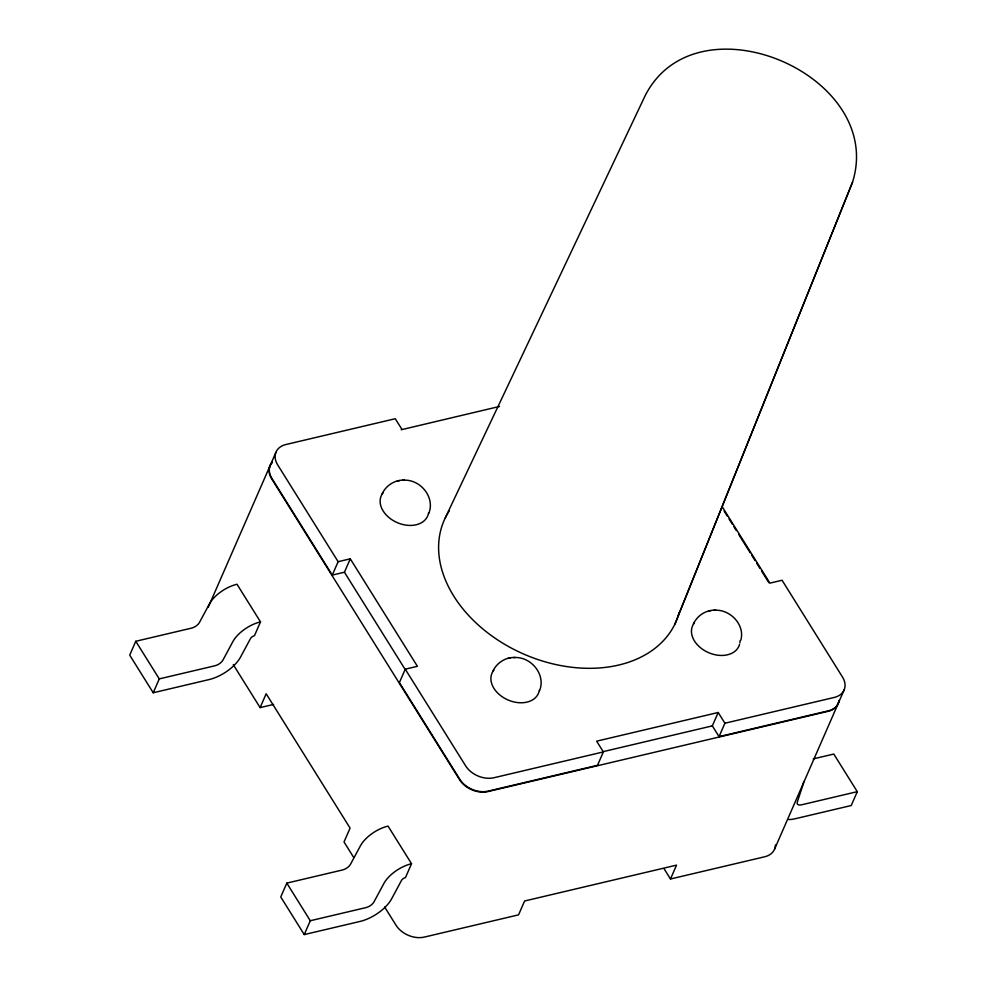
<?xml version="1.0" encoding="UTF-8"?>
<svg xmlns="http://www.w3.org/2000/svg" width="987" height="987" viewBox="0 0 987 987"><rect width="100%" height="100%" fill="white"/><g stroke="black" fill="none" stroke-linecap="round" stroke-linejoin="round"><path stroke-width="1.48" d="M740.842 640.205C745.271 624.524 729.603 608.695 713.996 610.299M428.79 513.413C435.514 496.992 419.734 478.473 402.684 480.274M539.544 690.752C546.267 674.343 530.488 655.824 513.437 657.626M674.911 624.08L852.521 182.213C886.203 75.024 696.847 -5.774 645.19 95.616L445.273 517.879M678.427 615.259L852.521 182.213M135.774 641.279L129.716 655.134L153.219 692.763L208.985 679.599A28.919 13.929 -32 0 0 240.569 657.021L250.501 638.552A3.615 1.74 -32 0 1 254.449 635.727L260.494 621.872L237.003 584.255A25.304 12.189 -32 0 0 209.367 604.007L199.448 622.476A7.23 3.479 -32 0 1 191.552 628.127L135.774 641.279L159.265 678.896L153.219 692.763M208.171 607.412L269.883 466.16M270.08 465.691L275.941 452.305M233.29 664.658L260.112 707.617L266.169 693.75L350.077 828.105L344.019 841.96L353.778 857.58M272.264 462.237A21.689 15.545 23.6 0 0 271.857 478.35L332.274 575.088L338.122 561.689L350.286 558.827L417.402 666.311L405.25 669.174L399.402 682.572L459.806 779.311A21.689 15.545 23.6 0 0 488.109 791.13L597.505 765.307L603.365 751.921L596.641 741.175L718.203 712.491L724.914 723.237L719.054 736.635L712.343 725.877L718.203 712.491M332.274 575.088L344.426 572.226L350.286 558.827M286.81 883.118L280.752 896.973L304.243 934.59L360.021 921.439A28.919 13.929 -32 0 0 391.605 898.849L401.524 880.392A3.615 1.74 -32 0 1 405.472 877.566L411.53 863.711L388.039 826.094A25.304 12.189 -32 0 0 360.403 845.847L350.471 864.316A7.23 3.479 -32 0 1 342.575 869.954L286.81 883.118L310.3 920.735L304.243 934.59M664.029 868.671L670.481 878.998L676.539 865.143L524.603 900.995L518.545 914.863L424.348 937.082A21.689 15.545 23.6 0 1 396.046 925.263L384.659 907.041M774.635 849.005L838.197 703.509M838.395 703.052L844.255 689.654M813.239 758.892L833.781 754.043L857.284 791.66L851.226 805.528L795.448 818.679A28.919 13.929 -32 0 1 788.699 819.555M382.092 493.907C386.028 485.345 394.923 479.744 404.399 480.101M492.858 671.259C496.782 662.696 505.677 657.095 515.152 657.441M693.417 623.932C697.34 615.37 706.236 609.769 715.711 610.114M401.265 429.74L499.533 406.447M159.265 678.896L215.043 665.744A7.23 3.479 -32 0 0 222.939 660.093L232.858 641.624A25.304 12.189 -32 0 1 260.494 621.872M260.112 707.617L273.609 704.434M602.798 751.736L712.343 725.877M603.365 751.921L493.969 777.731A21.689 15.545 23.6 0 1 465.667 765.912L405.25 669.174M724.914 723.237L834.311 697.427A21.689 15.545 23.6 0 0 842.466 676.996L782.062 580.257L769.909 583.132L722.188 506.726M719.054 736.635L828.451 710.813A21.689 15.545 23.6 0 0 839.098 700.412M310.3 920.735L366.066 907.584A7.23 3.479 -32 0 0 373.962 901.933L383.894 883.464A25.304 12.189 -32 0 1 411.53 863.711M857.284 791.66L801.506 804.824A7.23 3.479 -32 0 1 797.299 802.036L803.085 784.554A25.304 12.189 -32 0 0 803.677 781.593M670.481 878.998L764.691 856.778A21.689 15.545 23.6 0 0 775.437 844.983M397.342 480.879L399.723 480.62M708.654 610.891L711.035 610.645M508.095 658.218L510.476 657.971M724.137 511.069L727.394 516.275M729.023 518.878L732.268 524.097M733.896 526.7L736.339 530.611M738.782 534.51L750.169 552.757M751.798 555.36L755.055 560.567M756.684 563.17L759.941 568.389M761.557 570.992L768.885 582.712M401.993 429.468L395.269 418.722L285.885 444.532A21.689 15.545 23.6 0 0 277.717 464.963L338.122 561.689M344.426 572.226L405.089 669.346M679.204 612.643A126.521 90.705 23.6 0 1 522.937 653.727A126.521 90.705 23.6 0 1 449.307 510.785M539.309 690.308A25.304 18.136 23.6 0 1 507.725 699.845A25.304 18.136 23.6 0 1 493.87 670.124M739.534 644.474A25.304 18.136 23.6 0 1 707.321 652.074A25.304 18.136 23.6 0 1 694.429 622.797M740.053 640.649A25.304 18.136 23.6 0 1 739.868 642.981M428.543 512.969A25.304 18.136 23.6 0 1 396.971 522.505A25.304 18.136 23.6 0 1 383.116 492.772M272.054 462.706A21.689 15.545 23.6 0 0 271.659 478.818L459.609 779.767A21.689 15.545 23.6 0 0 487.911 791.586L828.253 711.282A21.689 15.545 23.6 0 0 838.901 700.881"/></g></svg>
